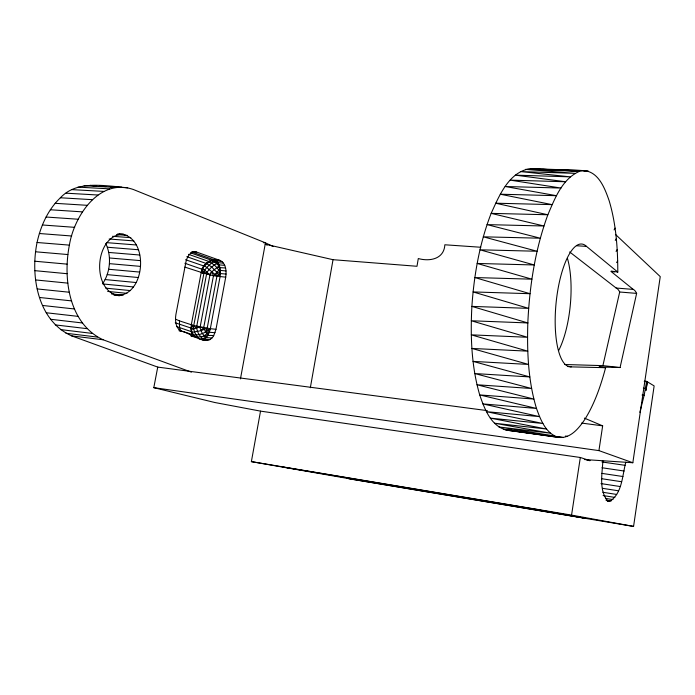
<?xml version="1.0" encoding="UTF-8"?>
<svg xmlns="http://www.w3.org/2000/svg" width="695" height="695" viewBox="0 0 695 695"><rect width="100%" height="100%" fill="white"/><g stroke="black" fill="none" stroke-linecap="round" stroke-linejoin="round"><path stroke-width="1.04" d="M191.386 372.138L103.069 339.759C68.822 323.67 62.837 278.556 69.387 245.118C74.113 215.963 99.437 177.59 133.44 189.535L265.447 242.842L273.048 246.49M102.521 283.916C110.453 272.24 111.739 256.264 105.753 243.476M114.032 295.253C145.941 299.823 150.772 235.596 119.34 233.833M611.2 271.597L611.218 271.067L617.794 272.092C617.751 248.072 616.074 223.755 609.124 200.638C604.867 188.58 598.873 172.021 584.078 170.588L530.415 168.581C508.783 171.917 499.21 195.764 491.157 213.365C479.62 243.041 474.051 274.725 471.888 306.399C470.315 336.033 471.366 366.265 479.715 394.925C484.554 409.06 491.461 427.642 508.245 430.387L558.78 437.416C570.482 438.754 578.857 428.233 584.721 419.58C594.694 403.682 600.767 385.725 605.614 367.698L599.003 366.969L620.079 367.525L636.629 293.394A39.467 11.224 -84.2 0 0 633.232 289.407L611.2 271.597L614.615 271.858M191.594 251.868L214.659 260.078L217.865 262.693L218.995 265.994C221.097 269.069 220.445 273.17 220.08 276.671L210.342 328.674C209.369 332.948 207.431 338.091 202.862 339.525M220.332 260.547C211.688 257.758 202.306 263.535 201.185 272.562L191.307 324.808C189.205 344.929 202.54 333.661 213.695 335.685L215.98 329.308L225.719 277.175C226.605 271.415 226.153 263.579 220.332 260.547L196.372 251.972C190.274 250.478 186.72 257.558 185.808 262.536L175.896 314.548C174.966 320.343 175.496 327.997 181.195 331.194C190.204 332.375 206.823 347.926 213.695 335.685M487.343 410.632L157.739 367.099L71.724 335.911C37.4 320.525 30.276 275.828 37.061 242.494C40.684 225.901 47.981 209.647 60.387 197.771C76.354 180.839 101.227 185.487 121.773 187.051M175.635 319.214L179.458 320.864L179.571 327.823L180.787 330.846L192.793 334.703C199.178 335.989 205.529 332.592 210.342 328.674L215.98 329.308M209.942 339.699L202.671 338.673C199.265 335.642 196.277 330.95 196.746 326.285L206.91 272.205L211.645 266.984L217.865 262.693L223.521 263.162M602.869 460.889C602.218 473.912 598.708 490.27 607.769 501.06L609.428 501.46C622.372 493.936 622.234 475.258 625.821 462.175M584.382 459.534L632.832 462.74L660.25 276.619L615.44 234.389M348.881 478.768L633.571 526.419L654.143 385.907L647.401 381.833L644.239 381.477M632.832 462.74L598.925 450.612L602.652 425.853L584.408 418.121M633.571 526.419L571.559 515.108L580.325 457.492L260.529 411.127L214.772 402.501L153.803 387.662L157.739 367.099M639.852 412.326L644.161 395.299L646.619 381.364L644.508 381.121M647.401 381.833L645.968 390.434L647.245 381.737L646.619 381.364M310.335 387.732L333.035 259.695L416.983 266.281L418.294 258.549C429.944 261.78 444.096 259 444.852 244.779L480.758 247.255M282.848 467.023L534.959 509.148L584.712 518.149L353.199 479.402L251.373 461.628L260.529 411.127M240.453 378.897L265.195 244.188L333.035 259.695M190.543 252.815L211.662 260.295L216.605 263.501L218.995 265.994L211.81 271.728L209.925 275.064L200.143 327.024L191.299 329.395L191.542 331.706L195.043 336.988L192.793 334.703L191.029 328.327L192.906 325.538L193.74 325.529L210.342 328.674M216.605 263.501L219.073 264.891L219.933 267.523L218.838 270.242L213.461 275.759L203.696 327.701L205.572 332.019L208.057 335.033M564.792 364.51L602.895 365.639L619.697 292.004A39.224 11.641 -84.2 0 0 616.152 288.034L569.657 251.955M202.149 339.777L202.671 338.673L205.772 337.492L211.949 338.065M222.035 261.529L211.662 260.295L203.8 265.985L202.141 269.121L202.723 272.866L213.461 275.759L225.719 277.175M209.925 275.064L202.714 268.244L206.041 263.353L209.03 261.937C214.251 263.961 218.352 268.435 220.445 273.569L226.084 274.073M614.085 229.906L615.075 228.116M615.266 240.409L616.326 238.585M616.074 251.39L617.195 249.548M616.613 262.606L617.69 260.92M192.289 332.306L200.924 330.69L203.696 327.701L199.821 327.458L196.746 326.285M204.287 339.03L205.772 337.492L202.349 333.557L199.821 327.458M200.924 330.69L207.179 328.257L216.918 276.306L216.64 271.988L211.645 266.984L206.832 263.7L186.833 256.672M188.562 254.327L208.717 261.416L211.132 260.668L217.865 262.693L215.997 260.929L211.584 263.092L206.736 267.453L202.723 272.866L184.931 267.132M206.91 272.205L203.574 273.404L201.185 272.562M123.667 234.154C94.442 234.05 90.524 291.813 119.41 295.801M200.594 338.891L202.671 338.673M605.614 367.698L570.456 366.864L567.355 365.987A61.646 19.929 -84.5 0 1 559.145 283.152A61.699 19.947 -84.5 0 1 586.51 246.395L617.794 272.092M512.085 430.153L508.245 430.387L544.828 435.139M584.087 171.239L588.404 171.257L584.148 171.092M542.647 169.371L584.078 170.588L579.595 171.283L530.415 168.581L538.399 169.241M535.211 169.154L537.339 169.233M546.913 169.615L554.358 169.91M566.06 170.371L572.445 170.631M216.658 267.393L225.571 268.009M206.554 274.256L209.638 274.386L211.81 271.728L204.678 265.855M99.507 186.269L106.005 186.608M110.349 186.842L119.019 187.303M123.354 187.537L127.698 187.763M84.069 185.713L115.752 187.407M77.927 187.129L109.723 188.858M71.88 189.631L103.772 191.403M65.999 193.184L97.986 195.017M60.387 197.771L92.47 199.682M55.14 203.322L87.292 205.32M50.335 209.768L82.549 211.879M576.607 245.743L586.51 246.395M46.052 217.022L78.318 219.246M42.378 224.98L74.678 227.335M263.353 242.685L265.447 242.842M117.716 233.876L119.809 234.033M116.586 234.58L127.367 235.388M112.521 236.291L130.808 237.673M39.354 233.511L71.681 235.996M109.167 239.011L133.848 240.913M106.413 242.624L136.394 244.979M192.515 251.668L196.372 251.972M616.152 288.034L633.232 289.407M107.369 247.238L138.366 249.74M37.061 242.494L69.387 245.118M619.697 292.004L636.629 293.394M108.75 252.441L139.695 255.013M219.073 264.891L224.72 265.36M109.436 257.975L140.347 260.616M35.515 251.781L67.841 254.544M226.031 270.963L218.838 270.242M109.402 263.64L140.294 266.367M34.75 261.216L67.05 264.126M108.663 269.26L139.539 272.058M107.23 274.629L138.123 277.505M34.785 270.65L67.05 273.7M105.162 279.572L136.072 282.526M103.59 284.02L133.466 286.939M35.601 279.937L67.823 283.126M105.805 288.147L130.391 290.588M107.664 291.413L126.942 293.351M111.435 293.916L123.241 295.114M37.2 288.929L69.352 292.239M39.528 297.477L71.611 300.9M602.895 365.639L620.079 367.525M42.56 305.461L74.565 308.988M567.763 366.552L571.273 366.847M46.235 312.75L78.144 316.373M215.068 332.697L205.572 332.019L207.179 328.257L209.438 332.054L204 335.876L206.302 337.414M565.365 436.069L567.494 436.312M179.267 330.976L181.195 331.194M643.37 388.166L645.481 388.418M50.492 319.257L82.288 322.958M191.829 336.215L193.74 336.441M203.088 339.89L207.814 340.446M202.862 339.924L205.694 340.255M90.202 185.374L96.249 186.095M55.244 324.886L86.936 328.648M642.05 395.047L644.161 395.299M60.422 329.569L92.001 333.383M65.947 333.253L97.404 337.092M71.724 335.911L103.069 339.759M546.974 435.418L550.205 435.834M552.351 436.113L554.506 436.399M557.729 436.816L563.115 437.511L558.85 436.877M581.585 423.073L602.652 425.853M153.803 387.662L598.925 450.612M601.905 461.949L625.1 465.329M586.936 460.203L590.09 460.663L580.325 457.492M601.983 467.752L624.136 471.028M601.844 473.373L622.963 476.527M601.505 478.681L621.599 481.731M601.001 483.59L620.07 486.517M602.487 488.316L618.411 490.792M602.817 492.277L616.656 494.44M603.095 495.552L614.84 497.403M605.51 498.402L613.007 499.592M605.944 500.122L611.192 500.956M607.326 501.121L609.428 501.46M251.373 461.628L571.559 515.108M179.458 320.864L193.74 325.529L196.52 328.266M190.708 335.841L193.723 336.797M191.542 331.706L176.669 326.598M184.887 263.275L204.547 270.112L193.74 325.529C193.08 330.585 195.808 335.72 199.552 338.995M185.565 259.721L203.8 265.985M178.85 330.029L180.787 330.846M175.27 322.784L193.61 328.926L192.906 325.538L191.307 324.808M265.195 244.188L267.097 245.1M214.659 260.078L215.997 260.929M220.08 276.671L216.64 271.988L220.445 273.569L216.918 276.306L211.81 271.728L213.461 275.759M208.717 261.416L209.03 261.937M567.468 258.471A61.038 20.893 -84.6 0 1 558.702 350.462M527.818 322.94C526.984 351.609 528.087 380.834 536.497 408.452C540.606 419.763 545.879 433.958 558.78 437.416L503.519 429.362L554.541 435.982L498.923 426.973L550.449 433.185L494.501 423.229L546.557 429.024L490.322 418.121L542.899 423.49L486.43 411.666L539.529 416.618L482.869 403.917L536.497 408.452L479.715 394.925L533.838 399.06L476.996 384.769L531.606 388.514L474.755 373.554L529.833 376.933L473.043 361.4L528.548 364.432L471.879 348.438L527.766 351.157L471.288 334.842L527.522 337.275L471.288 320.76L527.818 322.94C529.52 286.227 535.141 249.366 547.851 214.764C554.871 198.527 562.168 178.823 579.595 171.283L525.463 169.371L574.991 173.359L520.407 171.552L570.326 176.86L515.308 175.14L565.643 181.76L510.208 180.135L560.995 188.05L505.187 186.503L556.443 195.695L500.296 194.218L552.047 204.625L495.596 203.201L547.851 214.764L491.157 213.365L543.924 225.997L487.039 224.615L540.319 238.211L483.294 236.813L537.079 251.251L479.984 249.809L534.255 264.969L477.152 263.448L531.892 279.182L474.833 277.548L530.016 293.707L473.069 291.926L528.652 308.363L471.888 306.399L527.818 322.94"/></g></svg>
